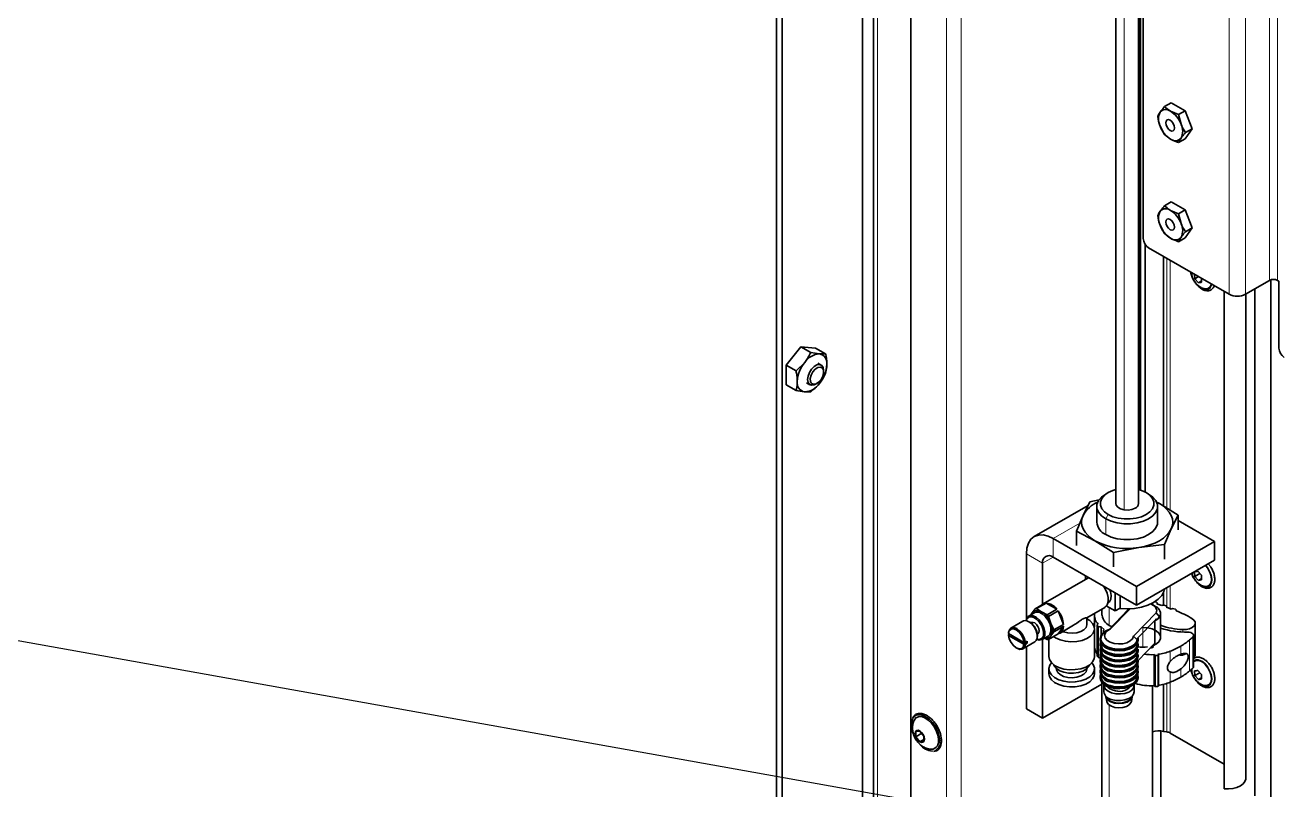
# Paper-space layout 'Blatt1' of a CAD drawing. Header units: millimetres. Extents: x 0 to 1189, y 0 to 841.
# Drawn here: x 812.4 to 878.5, y 547.3 to 587.6 of the extents above; entities that cross this region are included whole.
import ezdxf

# ---------------------------------------------------------------- set-up
doc = ezdxf.new("R2010")
doc.units = ezdxf.units.MM
doc.layers.add('BESCHRIFTUNG', color=5, linetype='Continuous')
doc.dimstyles.new('SLDDIMSTYLE0', dxfattribs={"dimtxt": 0.18, "dimasz": 0.7, "dimexe": 0, "dimexo": 0.0625, "dimgap": 0, "dimtad": 0, "dimtih": 1, "dimtoh": 1, "dimdec": 0, "dimrnd": 1e-09, "dimzin": 0, "dimdsep": 46, "dimtxsty": 'Standard', "dimblk1": 'DOT', "dimblk2": 'DOT', "dimsah": 1, "dimcen": 0.09, "dimadec": 0, "dimazin": 0, "dimtfac": 0.7, "dimtdec": 0, "dimtofl": 0, "dimtmove": 0, "dimatfit": 3, "dimldrblk": 'DOT', "dimfxl": 1, "dimfrac": 2, "dimtolj": 1, "dimtzin": 0, "dimarcsym": 0})

# ---------------------------------------------------------------- blocks, each defined once
blk = doc.blocks.new('_Dot')
at = {"color": 0, "linetype": 'ByBlock', "lineweight": -2}
blk.add_line((-0.5, 0), (-1, 0), dxfattribs=at)
at = {"color": 0, "linetype": 'ByBlock', "const_width": 0.5}
blk.add_lwpolyline([(-0.25, 0, 1), (0.25, 0, 1)], format="xyb", close=True, dxfattribs=at)

psp = doc.layouts.new('Blatt1')

# ---------------------------------------------------------------- linework, layer by layer
at = {"color": 8, "linetype": 'Continuous', "lineweight": 18}
for p, q in [((861.666, 538.707), (861.666, 642.642)), ((860.892, 538.26), (860.892, 641.276)), ((857.262, 536.165), (857.262, 638.604)), ((877.896, 598.947), (877.896, 574.124)), ((878.32, 574.124), (878.32, 598.947)), ((875.775, 573.389), (875.775, 598.212)), ((876.623, 573.389), (876.623, 598.212)), ((870.245, 562.031), (870.245, 588.882)), ((872.488, 562.119), (872.488, 575.287)), ((872.669, 575.182), (872.669, 562.004)), ((866.511, 560.529), (867.903, 561.332)), ((869.269, 561.562), (869.399, 561.788)), ((869.269, 560.733), (869.269, 561.562)), ((866.511, 559.549), (866.511, 560.529)), ((865.097, 559.712), (865.946, 559.222)), ((865.946, 559.222), (866.512, 559.549)), ((872.669, 558.042), (872.669, 556.828)), ((872.488, 556.896), (872.488, 557.937)), ((869.46, 555.944), (869.46, 556.883)), ((868.839, 554.306), (868.839, 555.939)), ((868.893, 554.257), (868.893, 555.89)), ((869.031, 555.436), (869.031, 555.873)), ((869.164, 555.582), (869.164, 555.648)), ((871.221, 555.834), (871.221, 554.798)), ((873.331, 555.596), (873.331, 555.723)), ((871.773, 554.806), (871.773, 554.842)), ((873.224, 554.857), (873.224, 554.43)), ((873.69, 553.547), (873.69, 555.18)), ((873.855, 555.33), (873.855, 553.697)), ((871.848, 552.737), (871.848, 554.37)), ((871.89, 552.723), (871.89, 554.356)), ((872.014, 554.368), (872.014, 552.735)), ((872.664, 554.587), (872.664, 554.048)), ((874.012, 554.157), (873.895, 554.106)), ((872.664, 552.954), (872.664, 553.494)), ((873.224, 553.651), (873.224, 553.224)), ((873.772, 553.619), (873.799, 553.5)), ((872.488, 550.337), (872.488, 552.893)), ((872.669, 552.957), (872.669, 550.277)), ((869.46, 543.206), (869.46, 551.747))]:
    psp.add_line(p, q, dxfattribs=at)
at = {"color": 7, "linetype": 'Continuous', "lineweight": 35}
for p, q in [((859.016, 537.177), (859.016, 639.657)), ((857.052, 638.494), (857.052, 536.043)), ((856.471, 625.42), (856.471, 535.707)), ((851.945, 623.297), (851.945, 533.095)), ((852.228, 623.134), (852.228, 533.258)), ((871.249, 576.328), (871.249, 589.13)), ((869.801, 588.903), (869.801, 562.366)), ((871.001, 562.366), (871.001, 588.903)), ((871.084, 589.024), (871.084, 563.082)), ((871.099, 563.077), (871.099, 589.03)), ((872.374, 583.281), (872.72, 583.481)), ((873.455, 583.057), (872.72, 583.481)), ((873.109, 582.857), (872.684, 583.036)), ((873.109, 582.857), (873.455, 583.057)), ((873.109, 582.857), (873.236, 582.351)), ((873.455, 583.057), (873.822, 582.11)), ((872.374, 581.811), (872.133, 582.252)), ((872.374, 581.811), (872.684, 581.566)), ((872.43, 582.448), (872.43, 582.424)), ((872.663, 582.02), (872.684, 582.007)), ((873.822, 582.11), (873.455, 581.587)), ((873.476, 581.91), (873.822, 582.11)), ((873.109, 581.387), (873.455, 581.587)), ((872.374, 578.055), (872.72, 578.255)), ((873.455, 577.831), (872.72, 578.255)), ((873.109, 577.631), (873.455, 577.831)), ((873.455, 577.831), (873.822, 576.884)), ((872.43, 577.222), (872.43, 577.198)), ((873.109, 577.631), (872.684, 577.81)), ((873.109, 577.631), (873.236, 577.125)), ((872.374, 576.586), (872.133, 577.026)), ((872.374, 576.586), (872.684, 576.341)), ((872.663, 576.794), (872.684, 576.782)), ((873.822, 576.884), (873.455, 576.361)), ((873.476, 576.684), (873.822, 576.884)), ((871.353, 562.971), (871.353, 576.015)), ((873.109, 576.161), (873.455, 576.361)), ((871.532, 575.838), (875.775, 573.389)), ((872.312, 575.388), (872.312, 562.23)), ((873.965, 574.208), (873.953, 574.45)), ((874.16, 574.321), (873.965, 574.208)), ((874.147, 573.997), (873.965, 574.208)), ((874.314, 574.094), (874.147, 573.997)), ((874.308, 574.236), (874.318, 574.027)), ((876.623, 573.389), (877.896, 574.124)), ((877.967, 574.154), (877.967, 543.626)), ((878.32, 574.124), (878.391, 574.083)), ((878.391, 574.083), (878.391, 570.556)), ((875.5, 573.547), (875.5, 547.336)), ((876.647, 547.89), (876.647, 573.403)), ((877.118, 573.675), (877.118, 546.974)), ((853.218, 570.629), (852.44, 569.662)), ((853.218, 570.629), (853.742, 570.326)), ((853.996, 570.56), (853.218, 570.629)), ((853.996, 570.56), (854.52, 570.257)), ((853.742, 570.326), (854.201, 570.252)), ((852.44, 569.662), (852.965, 569.359)), ((852.44, 569.662), (852.44, 568.625)), ((852.965, 569.359), (853.423, 569.803)), ((854.296, 569.663), (854.112, 569.769)), ((854.42, 569.306), (854.42, 569.388)), ((852.44, 568.625), (852.965, 568.322)), ((853.512, 568.73), (853.696, 568.623)), ((853.996, 568.653), (854.066, 568.694)), ((854.52, 569.22), (854.201, 568.696)), ((853.742, 568.252), (853.423, 568.247)), ((869.399, 562.944), (869.269, 562.869)), ((871.084, 563.131), (871.012, 563.103)), ((871.402, 562.944), (871.532, 562.869)), ((868.339, 562.26), (865.512, 560.628)), ((868.441, 562.464), (868.082, 561.744)), ((868.925, 562.558), (868.441, 562.464)), ((868.801, 562.215), (868.801, 561.386)), ((872.098, 562.366), (871.916, 562.46)), ((871.951, 562.443), (872.098, 562.366)), ((872.001, 561.386), (872.001, 562.215)), ((873.077, 561.746), (872.098, 562.366)), ((868.082, 561.744), (867.724, 560.918)), ((872.719, 561.027), (873.077, 561.746)), ((873.077, 561.746), (873.077, 560.983)), ((874.997, 560.365), (873.077, 561.473)), ((867.724, 560.918), (867.724, 560.155)), ((867.724, 560.918), (868.703, 560.406)), ((872.36, 560.201), (872.719, 561.027)), ((866.511, 560.529), (870.895, 557.998)), ((868.703, 560.406), (869.683, 559.787)), ((869.683, 559.787), (871.022, 560.048)), ((870.895, 557.998), (874.997, 560.365)), ((871.022, 560.048), (872.36, 560.201)), ((872.36, 560.201), (872.36, 559.438)), ((874.997, 560.365), (874.997, 559.385)), ((865.097, 556.291), (865.097, 559.712)), ((866.511, 559.549), (870.895, 557.018)), ((869.683, 559.024), (869.683, 559.787)), ((870.895, 557.018), (874.997, 559.385)), ((865.946, 557.063), (865.946, 559.222)), ((873.965, 558.531), (873.953, 558.773)), ((874.228, 558.683), (873.965, 558.531)), ((874.124, 558.803), (874.306, 558.591)), ((874.799, 559.029), (874.672, 559.198)), ((868.326, 558.44), (865.974, 557.082)), ((868.208, 558.372), (868.208, 558.569)), ((868.386, 558.466), (868.326, 558.44)), ((870.895, 557.998), (870.895, 557.018)), ((874.147, 558.319), (873.965, 558.531)), ((874.314, 558.416), (874.147, 558.319)), ((874.306, 558.591), (874.318, 558.35)), ((869.764, 557.671), (869.764, 556.707)), ((870.023, 557.522), (870.023, 556.857)), ((872.312, 557.681), (872.312, 557.022)), ((865.559, 556.823), (865.398, 556.614)), ((866.067, 557.117), (865.559, 556.823)), ((865.635, 556.83), (866.143, 557.124)), ((865.888, 556.658), (865.635, 556.83)), ((866.143, 557.124), (866.695, 556.805)), ((866.695, 556.805), (866.187, 556.512)), ((866.263, 556.417), (866.771, 556.71)), ((866.771, 556.71), (867.047, 556)), ((868.269, 556.352), (869.216, 556.898)), ((869.071, 556.814), (869.071, 556.487)), ((869.764, 556.707), (869.303, 556.974)), ((869.366, 557.087), (869.387, 557.1)), ((869.414, 555.704), (870.455, 556.78)), ((870.554, 556.823), (869.527, 555.761)), ((870.023, 556.857), (869.764, 556.707)), ((870.495, 556.82), (870.455, 556.78)), ((871.731, 557.037), (871.731, 557.117)), ((871.898, 556.941), (871.756, 557.023)), ((871.865, 557.196), (871.936, 557.169)), ((871.966, 557.09), (872.217, 556.996)), ((871.982, 557.084), (871.982, 557.121)), ((872.355, 557.013), (872.439, 556.982)), ((872.469, 556.902), (872.721, 556.809)), ((872.485, 556.896), (872.485, 556.933)), ((872.859, 556.826), (872.943, 556.794)), ((872.988, 556.709), (872.988, 556.746)), ((864.914, 556.172), (864.282, 555.807)), ((865.532, 556.621), (865.215, 556.438)), ((865.268, 556.119), (865.23, 556.141)), ((865.398, 556.614), (865.329, 556.504)), ((865.365, 556.093), (865.334, 556.075)), ((866.187, 556.512), (865.888, 556.658)), ((866.378, 556.048), (866.263, 556.417)), ((866.539, 555.706), (866.378, 556.048)), ((868.281, 555.994), (868.281, 556.366)), ((868.674, 556.487), (868.674, 555.848)), ((868.869, 556.018), (868.874, 556.02)), ((870.731, 555.373), (871.921, 556.602)), ((870.887, 555.214), (871.939, 556.301)), ((871.939, 556.301), (871.859, 556.185)), ((871.859, 556.185), (871.859, 555.009)), ((871.921, 556.602), (872.103, 556.39)), ((871.973, 556.256), (871.939, 556.301)), ((872.103, 556.39), (871.973, 556.256)), ((872.161, 555.316), (872.161, 556.574)), ((873.985, 554.434), (873.985, 556.067)), ((864.153, 555.567), (864.153, 555.524)), ((864.153, 555.524), (864.967, 555.054)), ((864.153, 555.466), (864.203, 555.495)), ((864.153, 555.422), (864.153, 555.466)), ((864.967, 554.952), (864.153, 555.422)), ((865.672, 555.489), (865.703, 555.507)), ((865.677, 555.367), (865.677, 555.411)), ((865.927, 555.205), (866.244, 555.388)), ((866.771, 555.506), (866.263, 555.212)), ((866.263, 555.212), (866.378, 555.395)), ((866.378, 555.395), (866.539, 555.605)), ((867.047, 556), (866.539, 555.706)), ((866.539, 555.605), (867.047, 555.898)), ((867.047, 555.898), (866.771, 555.506)), ((866.864, 555.54), (867.577, 555.952)), ((868.68, 554.301), (868.68, 555.776)), ((868.823, 555.97), (868.823, 554.337)), ((868.893, 555.89), (868.839, 555.939)), ((869.194, 555.728), (869.031, 555.873)), ((869.031, 555.873), (869.031, 555.873)), ((869.031, 555.436), (869.031, 555.873)), ((869.148, 555.68), (869.148, 555.569)), ((869.205, 555.612), (869.164, 555.648)), ((869.436, 555.717), (869.295, 555.635)), ((870.887, 555.214), (870.731, 555.373)), ((873.895, 553.784), (873.895, 555.417)), ((864.56, 554.766), (864.598, 554.744)), ((864.914, 554.712), (865.546, 555.078)), ((864.967, 555.054), (865.042, 555.054)), ((865.042, 554.952), (864.967, 554.952)), ((865.042, 555.054), (865.137, 555.109)), ((865.137, 555.007), (865.042, 554.952)), ((865.049, 555.058), (865.137, 555.007)), ((865.097, 551.546), (865.097, 554.818)), ((865.946, 551.057), (865.946, 555.216)), ((866.046, 555.274), (866.187, 555.205)), ((866.28, 555.222), (866.28, 554.301)), ((868.974, 555.243), (868.974, 555.178)), ((868.974, 554.959), (868.974, 554.894)), ((869.014, 555.016), (869.014, 554.959)), ((869.014, 554.732), (869.014, 554.676)), ((870.933, 555.229), (870.887, 555.214)), ((870.972, 555.269), (870.933, 555.229)), ((870.933, 554.945), (870.933, 555.015)), ((870.972, 554.985), (870.933, 554.945)), ((870.933, 554.661), (870.933, 554.732)), ((870.972, 554.702), (870.933, 554.661)), ((870.974, 555.178), (870.974, 555.243)), ((871.859, 555.009), (870.974, 554.094)), ((870.974, 554.894), (870.974, 554.959)), ((871.47, 554.812), (871.47, 554.811)), ((871.773, 554.842), (871.745, 554.879)), ((871.745, 554.786), (871.745, 554.879)), ((868.839, 554.306), (868.893, 554.257)), ((868.974, 554.676), (868.974, 554.61)), ((868.974, 554.392), (868.974, 554.327)), ((868.974, 554.108), (868.974, 554.043)), ((869.014, 554.449), (869.014, 554.392)), ((869.014, 554.165), (869.014, 554.108)), ((870.933, 554.377), (870.933, 554.448)), ((870.972, 554.418), (870.933, 554.377)), ((870.933, 554.094), (870.933, 554.164)), ((870.972, 554.134), (870.933, 554.094)), ((870.974, 554.61), (870.974, 554.676)), ((870.974, 554.327), (870.974, 554.392)), ((870.974, 554.043), (870.974, 554.108)), ((871.848, 554.37), (871.819, 554.41)), ((871.819, 552.777), (871.819, 554.41)), ((872.023, 554.428), (872.043, 554.4)), ((872.047, 552.758), (872.047, 554.391)), ((866.28, 553.654), (866.28, 553.403)), ((866.68, 553.671), (866.68, 553.654)), ((868.28, 553.654), (868.28, 553.671)), ((868.68, 553.403), (868.68, 553.654)), ((868.974, 553.824), (868.974, 553.759)), ((868.974, 553.541), (868.974, 553.475)), ((869.014, 553.881), (869.014, 553.824)), ((869.014, 553.597), (869.014, 553.541)), ((870.934, 553.824), (870.934, 553.881)), ((870.934, 553.541), (870.934, 553.597)), ((870.974, 553.759), (870.974, 553.824)), ((870.974, 553.475), (870.974, 553.541)), ((873.965, 553.305), (873.953, 553.547)), ((874.228, 553.457), (873.965, 553.305)), ((874.124, 553.577), (874.306, 553.366)), ((869.071, 552.86), (865.946, 551.057)), ((868.974, 553.257), (868.974, 553.192)), ((869.014, 553.314), (869.014, 553.257)), ((869.071, 552.944), (869.071, 542.981)), ((869.174, 552.794), (869.174, 552.446)), ((870.774, 552.446), (870.774, 552.794)), ((870.934, 553.257), (870.934, 553.314)), ((870.974, 553.192), (870.974, 553.257)), ((871.731, 544.517), (871.731, 552.773)), ((871.819, 552.777), (871.848, 552.737)), ((872.312, 552.846), (872.312, 550.364)), ((874.147, 553.093), (873.965, 553.305)), ((874.314, 553.19), (874.147, 553.093)), ((874.306, 553.366), (874.318, 553.124)), ((869.284, 552.188), (869.327, 551.94)), ((870.62, 551.94), (870.663, 552.188)), ((865.097, 551.546), (865.946, 551.057)), ((859.483, 550.384), (859.271, 550.365)), ((859.271, 550.365), (859.271, 550.082)), ((859.581, 550.262), (859.271, 550.082)), ((859.271, 550.082), (859.483, 549.818)), ((859.695, 550.12), (859.483, 550.384)), ((859.695, 549.837), (859.695, 550.12)), ((872.168, 544.77), (872.168, 550.385)), ((872.312, 550.364), (872.488, 550.337)), ((872.669, 550.277), (875.5, 548.643)), ((859.695, 549.941), (859.483, 549.818)), ((859.483, 549.818), (859.695, 549.837))]:
    psp.add_line(p, q, dxfattribs=at)
at = {"color": 7, "linetype": 'Continuous', "lineweight": 35, "flags": 128}
for points in [[(872.663, 582.559), (872.574, 582.59), (872.498, 582.575), (872.448, 582.517), (872.43, 582.424), (872.448, 582.31), (872.498, 582.194), (872.574, 582.092), (872.663, 582.02), (872.753, 581.989), (872.828, 582.003), (872.879, 582.062), (872.897, 582.154), (872.879, 582.268), (872.828, 582.384), (872.753, 582.487), (872.663, 582.559)], [(872.663, 577.333), (872.574, 577.364), (872.498, 577.349), (872.448, 577.291), (872.43, 577.198), (872.448, 577.085), (872.498, 576.968), (872.574, 576.866), (872.663, 576.794), (872.753, 576.763), (872.828, 576.777), (872.879, 576.836), (872.897, 576.929), (872.879, 577.042), (872.828, 577.159), (872.753, 577.261), (872.663, 577.333)], [(853.784, 568.596), (853.671, 568.641), (853.597, 568.745), (853.571, 568.898), (853.597, 569.081), (853.671, 569.27), (853.784, 569.445), (853.922, 569.583), (854.069, 569.668), (854.208, 569.69), (854.321, 569.646), (854.394, 569.541), (854.42, 569.388), (854.42, 569.388)], [(853.89, 568.647), (854.02, 568.671), (854.158, 568.761), (854.282, 568.903), (854.373, 569.075), (854.417, 569.251), (854.408, 569.405), (854.347, 569.513), (854.243, 569.558), (854.113, 569.534), (853.975, 569.444), (853.851, 569.302), (853.76, 569.13), (853.716, 568.953), (853.725, 568.799), (853.786, 568.692), (853.89, 568.647)], [(853.996, 568.653), (853.922, 568.618), (853.784, 568.596)], [(869.269, 561.562), (869.046, 561.724), (868.89, 561.91), (868.811, 562.112), (868.811, 562.319), (868.89, 562.521), (869.046, 562.707), (869.269, 562.869)], [(869.399, 561.788), (869.202, 561.931), (869.064, 562.096), (868.993, 562.274), (868.993, 562.457), (869.064, 562.636), (869.202, 562.801), (869.399, 562.944), (869.647, 563.058), (869.801, 563.106)], [(871.532, 562.869), (871.755, 562.707), (871.911, 562.521), (871.99, 562.319), (871.99, 562.112), (871.911, 561.91), (871.755, 561.724), (871.532, 561.562), (871.252, 561.433), (870.929, 561.344), (870.58, 561.298), (870.221, 561.298), (869.872, 561.344), (869.549, 561.433), (869.269, 561.562)], [(871.402, 562.944), (871.599, 562.801), (871.737, 562.636), (871.808, 562.457), (871.808, 562.274), (871.737, 562.096), (871.599, 561.931), (871.402, 561.788), (871.154, 561.674), (870.868, 561.594), (870.559, 561.553), (870.242, 561.553), (869.933, 561.594), (869.647, 561.674), (869.399, 561.788)], [(871.001, 563.106), (871.154, 563.058), (871.402, 562.944)], [(870.825, 562.121), (870.654, 562.052), (870.453, 562.021), (870.245, 562.031), (870.056, 562.082), (869.909, 562.167), (869.821, 562.276), (869.801, 562.366)], [(872.098, 562.366), (872.305, 562.229), (872.479, 562.079), (872.618, 561.916), (872.719, 561.744), (872.78, 561.567), (872.801, 561.386), (872.78, 561.205), (872.719, 561.027)], [(868.703, 560.406), (868.496, 560.542), (868.322, 560.693), (868.183, 560.856), (868.082, 561.027), (868.021, 561.205), (868.001, 561.386), (868.021, 561.567), (868.082, 561.744)], [(872.001, 561.386), (871.99, 561.282), (871.911, 561.081), (871.755, 560.894), (871.532, 560.733), (871.252, 560.604), (870.929, 560.514), (870.58, 560.468), (870.221, 560.468), (869.872, 560.514), (869.549, 560.604), (869.269, 560.733)], [(866.511, 560.529), (866.236, 560.656), (865.97, 560.717), (865.726, 560.707), (865.511, 560.627), (865.336, 560.482), (865.205, 560.275), (865.124, 560.015), (865.097, 559.712)], [(872.719, 561.027), (872.618, 560.856), (872.479, 560.693), (872.305, 560.542), (872.098, 560.406), (871.862, 560.287), (871.601, 560.186), (871.319, 560.106), (871.022, 560.048)], [(874.458, 558.008), (874.602, 558), (874.722, 558.057), (874.803, 558.173), (874.837, 558.337), (874.819, 558.534), (874.753, 558.743), (874.644, 558.945), (874.515, 559.107)], [(869.216, 556.898), (869.247, 556.919), (869.344, 557.037), (869.394, 557.206), (869.394, 557.413), (869.344, 557.64), (869.247, 557.87), (869.156, 558.022)], [(869.387, 557.1), (869.477, 557.183), (869.539, 557.329), (869.551, 557.516), (869.514, 557.728), (869.477, 557.837)], [(872.364, 557.866), (872.333, 557.735), (872.221, 557.521), (872.039, 557.325), (871.794, 557.152), (871.495, 557.011), (871.154, 556.906), (870.785, 556.841), (870.401, 556.819), (870.016, 556.841), (869.999, 556.843)], [(870.398, 556.72), (870.462, 556.812), (870.469, 556.82)], [(871.645, 557.075), (871.792, 557.001), (871.916, 556.879), (871.961, 556.741), (871.921, 556.602)], [(871.936, 557.169), (871.951, 557.162), (871.964, 557.154), (871.974, 557.144), (871.98, 557.133), (871.982, 557.122), (871.98, 557.111), (871.975, 557.1), (871.966, 557.09)], [(872.439, 556.982), (872.455, 556.975), (872.467, 556.966), (872.477, 556.956), (872.483, 556.946), (872.485, 556.934), (872.484, 556.923), (872.478, 556.912), (872.469, 556.902)], [(872.943, 556.794), (872.958, 556.787), (872.971, 556.779), (872.98, 556.769), (872.986, 556.758), (872.988, 556.747), (872.987, 556.736), (872.982, 556.725), (872.973, 556.715)], [(864.914, 556.172), (864.943, 556.186), (865.077, 556.198), (865.23, 556.141), (865.383, 556.022), (865.518, 555.854), (865.617, 555.66), (865.67, 555.461), (865.67, 555.281), (865.617, 555.144), (865.546, 555.078)], [(865.074, 556.199), (865.095, 556.286), (865.174, 556.408), (865.296, 556.468), (865.448, 556.457), (865.613, 556.377), (865.774, 556.238), (865.912, 556.053), (866.014, 555.843), (866.068, 555.631), (866.068, 555.439), (866.014, 555.29), (865.912, 555.197), (865.774, 555.173), (865.649, 555.203)], [(865.083, 556.197), (865.124, 556.292), (865.218, 556.378), (865.347, 556.401), (865.495, 556.358), (865.648, 556.255), (865.788, 556.103), (865.901, 555.918), (865.974, 555.72), (865.999, 555.531)], [(865.349, 556.516), (865.365, 556.556), (865.398, 556.614)], [(865.365, 556.093), (865.442, 556.108), (865.534, 556.076), (865.625, 556.002), (865.703, 555.898), (865.755, 555.778), (865.773, 555.662), (865.755, 555.567), (865.703, 555.507), (865.703, 555.507)], [(865.532, 556.621), (865.612, 556.65), (865.764, 556.639), (865.929, 556.56), (866.09, 556.42), (866.229, 556.235), (866.331, 556.026), (866.384, 555.814), (866.384, 555.622), (866.331, 555.472), (866.244, 555.388)], [(866.52, 555.36), (866.632, 555.286), (866.869, 555.179), (867.145, 555.11), (867.442, 555.083), (867.742, 555.099), (868.025, 555.158), (868.274, 555.256), (868.473, 555.386), (868.609, 555.541), (868.675, 555.71), (868.665, 555.884), (868.581, 556.051), (868.428, 556.2), (868.281, 556.291)], [(868.839, 555.939), (868.83, 555.949), (868.825, 555.96), (868.823, 555.971), (868.825, 555.982), (868.831, 555.993), (868.841, 556.003), (868.854, 556.011), (868.869, 556.018)], [(873.331, 555.723), (873.513, 555.729), (873.683, 555.767), (873.826, 555.833), (873.928, 555.92), (873.979, 556.022), (873.976, 556.127), (873.917, 556.227), (873.809, 556.312)], [(864.153, 555.567), (864.199, 555.722), (864.298, 555.815), (864.437, 555.834), (864.598, 555.776), (864.758, 555.648), (864.898, 555.469), (864.997, 555.262), (865.042, 555.054)], [(864.153, 555.524), (864.196, 555.663), (864.287, 555.747), (864.414, 555.763), (864.56, 555.71), (864.706, 555.595), (864.833, 555.432), (864.924, 555.243), (864.967, 555.054)], [(864.967, 554.952), (864.924, 554.812), (864.833, 554.729), (864.706, 554.712), (864.56, 554.766), (864.414, 554.881), (864.287, 555.044), (864.196, 555.233), (864.153, 555.422)], [(867.005, 555.622), (867.054, 555.602), (867.273, 555.547), (867.51, 555.531), (867.745, 555.557), (867.956, 555.622), (868.125, 555.719), (868.236, 555.841), (868.281, 555.976), (868.281, 555.994)], [(869.441, 555.732), (869.276, 555.657), (869.112, 555.536), (869.009, 555.396), (868.974, 555.244), (869.008, 555.092), (869.111, 554.951), (869.274, 554.831), (869.486, 554.739), (869.732, 554.683), (869.995, 554.666), (870.257, 554.69), (870.499, 554.752), (870.704, 554.849), (870.858, 554.973), (870.949, 555.117), (870.972, 555.269), (870.972, 555.269)], [(869.295, 555.635), (869.251, 555.608), (869.107, 555.482), (869.028, 555.338), (869.019, 555.186), (869.081, 555.039), (869.21, 554.908), (869.395, 554.801), (869.624, 554.727), (869.879, 554.692), (870.141, 554.697), (870.39, 554.744), (870.609, 554.828), (870.78, 554.942), (870.891, 555.079), (870.933, 555.229), (870.933, 555.229)], [(869.164, 555.648), (869.155, 555.658), (869.15, 555.669), (869.148, 555.68), (869.151, 555.692), (869.157, 555.702), (869.166, 555.712), (869.178, 555.721), (869.194, 555.728)], [(869.527, 555.761), (869.361, 555.666), (869.253, 555.547), (869.214, 555.414), (869.245, 555.281), (869.346, 555.159), (869.505, 555.061), (869.709, 554.995), (869.938, 554.968), (870.17, 554.983), (870.383, 555.037), (870.558, 555.126), (870.678, 555.242), (870.731, 555.373)], [(871.221, 555.834), (871.48, 555.819), (871.721, 555.762), (871.923, 555.667), (872.069, 555.543), (872.148, 555.399), (872.152, 555.249), (872.081, 555.104), (871.942, 554.978), (871.745, 554.879)], [(873.855, 555.33), (873.885, 555.372), (873.895, 555.417), (873.885, 555.462), (873.855, 555.504), (873.807, 555.539), (873.744, 555.567), (873.672, 555.584), (873.594, 555.59)], [(865.042, 554.952), (864.997, 554.797), (864.898, 554.704), (864.758, 554.685), (864.598, 554.744), (864.598, 554.744)], [(868.823, 554.448), (868.738, 554.583), (868.68, 554.766)], [(868.974, 555.178), (869.008, 555.027), (869.111, 554.886), (869.274, 554.765), (869.486, 554.674), (869.732, 554.618), (869.995, 554.601), (870.257, 554.624), (870.499, 554.687), (870.704, 554.784), (870.858, 554.908), (870.949, 555.052), (870.974, 555.178)], [(868.992, 555.069), (868.974, 554.96), (869.008, 554.809), (869.111, 554.668), (869.274, 554.547), (869.486, 554.455), (869.732, 554.399), (869.995, 554.382), (870.257, 554.406), (870.499, 554.468), (870.704, 554.565), (870.858, 554.69), (870.949, 554.833), (870.972, 554.985), (870.972, 554.985)], [(868.974, 554.894), (869.008, 554.743), (869.111, 554.602), (869.274, 554.482), (869.486, 554.39), (869.732, 554.334), (869.995, 554.317), (870.257, 554.34), (870.499, 554.403), (870.704, 554.5), (870.858, 554.624), (870.949, 554.768), (870.974, 554.894)], [(870.972, 554.702), (870.949, 554.549), (870.858, 554.406), (870.704, 554.281), (870.499, 554.184), (870.257, 554.122), (869.995, 554.098), (869.732, 554.115), (869.486, 554.172), (869.274, 554.263), (869.111, 554.384), (869.008, 554.525), (868.974, 554.676), (868.992, 554.785)], [(869.014, 554.959), (869.019, 554.903), (869.081, 554.756), (869.21, 554.624), (869.395, 554.517), (869.624, 554.443), (869.879, 554.408), (870.141, 554.414), (870.39, 554.46), (870.609, 554.544), (870.78, 554.658), (870.891, 554.796), (870.933, 554.945)], [(871.735, 554.783), (871.748, 554.788), (871.759, 554.793), (871.768, 554.8), (871.774, 554.808), (871.778, 554.817), (871.779, 554.825), (871.777, 554.834), (871.773, 554.842)], [(866.28, 554.301), (866.309, 554.15), (866.411, 553.987), (866.58, 553.843), (866.806, 553.728), (867.074, 553.649), (867.367, 553.611), (867.668, 553.617), (867.957, 553.665), (868.216, 553.754), (868.428, 553.876), (868.581, 554.026), (868.665, 554.193), (868.68, 554.301)], [(870.974, 554.61), (870.949, 554.484), (870.858, 554.341), (870.704, 554.216), (870.499, 554.119), (870.257, 554.057), (869.995, 554.033), (869.732, 554.05), (869.486, 554.106), (869.274, 554.198), (869.111, 554.319), (869.008, 554.46), (868.974, 554.61)], [(870.972, 554.418), (870.949, 554.266), (870.858, 554.122), (870.704, 553.998), (870.499, 553.901), (870.257, 553.838), (869.995, 553.815), (869.732, 553.832), (869.486, 553.888), (869.274, 553.98), (869.111, 554.1), (869.008, 554.241), (868.974, 554.393), (868.992, 554.501)], [(870.974, 554.327), (870.949, 554.2), (870.858, 554.057), (870.704, 553.932), (870.499, 553.835), (870.257, 553.773), (869.995, 553.749), (869.732, 553.766), (869.486, 553.823), (869.274, 553.914), (869.111, 554.035), (869.008, 554.176), (868.974, 554.327)], [(870.972, 554.134), (870.949, 553.982), (870.858, 553.838), (870.704, 553.714), (870.499, 553.617), (870.257, 553.555), (869.995, 553.531), (869.732, 553.548), (869.486, 553.604), (869.274, 553.696), (869.111, 553.816), (869.008, 553.957), (868.974, 554.109), (868.992, 554.217)], [(870.933, 554.661), (870.891, 554.512), (870.78, 554.375), (870.609, 554.26), (870.39, 554.176), (870.141, 554.13), (869.879, 554.124), (869.624, 554.159), (869.395, 554.233), (869.21, 554.34), (869.081, 554.472), (869.019, 554.619), (869.014, 554.676)], [(870.933, 554.377), (870.891, 554.228), (870.78, 554.091), (870.609, 553.976), (870.39, 553.893), (870.141, 553.846), (869.879, 553.84), (869.624, 553.876), (869.395, 553.949), (869.21, 554.056), (869.081, 554.188), (869.019, 554.335), (869.014, 554.392)], [(870.933, 554.094), (870.891, 553.944), (870.78, 553.807), (870.609, 553.693), (870.39, 553.609), (870.141, 553.562), (869.879, 553.557), (869.624, 553.592), (869.395, 553.666), (869.21, 553.773), (869.081, 553.904), (869.019, 554.051), (869.014, 554.108)], [(869.486, 553.539), (869.739, 553.482), (870.01, 553.466), (870.279, 553.493), (870.524, 553.561), (870.729, 553.665), (870.878, 553.796), (870.959, 553.946), (870.974, 554.043)], [(872.043, 554.4), (872.046, 554.395), (872.047, 554.39), (872.045, 554.385), (872.042, 554.38), (872.037, 554.376), (872.031, 554.372), (872.023, 554.37), (872.014, 554.368)], [(874.034, 554.107), (873.913, 554.05), (873.895, 554.033)], [(874.458, 552.782), (874.602, 552.775), (874.722, 552.831), (874.803, 552.947), (874.837, 553.111), (874.819, 553.308), (874.753, 553.518), (874.644, 553.72), (874.503, 553.894), (874.344, 554.025), (874.182, 554.098), (874.034, 554.107)], [(866.28, 553.403), (866.309, 553.252), (866.411, 553.088), (866.58, 552.945), (866.806, 552.83), (867.074, 552.751), (867.367, 552.713), (867.668, 552.719), (867.957, 552.767), (868.216, 552.855), (868.428, 552.978), (868.581, 553.128), (868.665, 553.294), (868.68, 553.403)], [(866.419, 553.978), (866.328, 553.848), (866.281, 553.676), (866.309, 553.503), (866.411, 553.34), (866.58, 553.196), (866.806, 553.081), (867.074, 553.003), (867.367, 552.965), (867.668, 552.97), (867.957, 553.019), (868.216, 553.107), (868.428, 553.23), (868.581, 553.379), (868.665, 553.546), (868.675, 553.72), (868.609, 553.889), (868.541, 553.978)], [(866.538, 553.872), (866.565, 553.81), (866.677, 553.674), (866.849, 553.56), (867.068, 553.477), (867.317, 553.432), (867.578, 553.426), (867.832, 553.462), (868.06, 553.536), (868.245, 553.643), (868.373, 553.774), (868.423, 553.872)], [(866.68, 553.654), (866.685, 553.603), (866.747, 553.47), (866.874, 553.353), (867.055, 553.263), (867.273, 553.208), (867.51, 553.193), (867.744, 553.218), (867.955, 553.283), (868.124, 553.38), (868.235, 553.502), (868.28, 553.637), (868.28, 553.654)], [(868.992, 553.934), (868.974, 553.843), (869.003, 553.686), (869.103, 553.54), (869.268, 553.415), (869.486, 553.32)], [(868.992, 553.65), (868.974, 553.559), (869.003, 553.402), (869.103, 553.256), (869.268, 553.131), (869.486, 553.037)], [(869.486, 553.32), (869.739, 553.263), (870.01, 553.247), (870.279, 553.275), (870.524, 553.342), (870.729, 553.446), (870.878, 553.578), (870.959, 553.728), (870.968, 553.885), (870.955, 553.934)], [(869.486, 553.255), (869.739, 553.198), (870.01, 553.182), (870.279, 553.209), (870.524, 553.277), (870.729, 553.381), (870.878, 553.513), (870.959, 553.662), (870.974, 553.759)], [(869.486, 553.037), (869.739, 552.979), (870.01, 552.964), (870.279, 552.991), (870.524, 553.059), (870.729, 553.162), (870.878, 553.294), (870.959, 553.444), (870.968, 553.601), (870.955, 553.65)], [(869.486, 552.971), (869.739, 552.914), (870.01, 552.898), (870.279, 552.926), (870.524, 552.993), (870.729, 553.097), (870.878, 553.229), (870.959, 553.379), (870.974, 553.475)], [(869.505, 553.341), (869.749, 553.286), (870.009, 553.271), (870.266, 553.297), (870.502, 553.362), (870.699, 553.461), (870.842, 553.588), (870.92, 553.732), (870.934, 553.824)], [(869.505, 553.057), (869.749, 553.002), (870.009, 552.987), (870.266, 553.013), (870.502, 553.078), (870.699, 553.178), (870.842, 553.304), (870.92, 553.448), (870.934, 553.541)], [(868.992, 553.366), (868.974, 553.275), (869.003, 553.119), (869.103, 552.973), (869.268, 552.848), (869.486, 552.753)], [(869.178, 552.842), (869.184, 552.719), (869.258, 552.588), (869.395, 552.475), (869.583, 552.391)], [(869.486, 552.753), (869.739, 552.696), (870.01, 552.68), (870.279, 552.707), (870.524, 552.775), (870.729, 552.879), (870.878, 553.01), (870.959, 553.16), (870.968, 553.317), (870.955, 553.366)], [(869.486, 552.688), (869.739, 552.63), (870.01, 552.615), (870.279, 552.642), (870.524, 552.71), (870.729, 552.813), (870.878, 552.945), (870.959, 553.095), (870.974, 553.192)], [(869.505, 552.773), (869.749, 552.718), (870.009, 552.703), (870.266, 552.729), (870.502, 552.794), (870.699, 552.894), (870.842, 553.02), (870.92, 553.164), (870.934, 553.257)], [(869.583, 552.391), (869.806, 552.343), (870.045, 552.334), (870.276, 552.367), (870.481, 552.437), (870.641, 552.539), (870.741, 552.664), (870.773, 552.801), (870.769, 552.842)], [(872.014, 552.735), (872.023, 552.737), (872.031, 552.739), (872.037, 552.743), (872.042, 552.747), (872.045, 552.752), (872.047, 552.757), (872.047, 552.758)], [(869.281, 552.215), (869.299, 552.135), (869.388, 552.014), (869.54, 551.916), (869.74, 551.851), (869.964, 551.828), (870.19, 551.848), (870.392, 551.909), (870.549, 552.005), (870.643, 552.125), (870.666, 552.215)], [(869.583, 552.043), (869.806, 551.994), (870.045, 551.986), (870.276, 552.018), (870.481, 552.089), (870.641, 552.191), (870.741, 552.316), (870.774, 552.446)], [(869.656, 551.9), (869.858, 551.859), (870.072, 551.857), (870.275, 551.896), (870.446, 551.97), (870.565, 552.073), (870.616, 552.17)], [(869.327, 551.94), (869.341, 551.89), (869.425, 551.776), (869.567, 551.684), (869.754, 551.624), (869.965, 551.602), (870.176, 551.62), (870.366, 551.678), (870.513, 551.767), (870.601, 551.88), (870.62, 551.94)], [(860.466, 549.893), (860.441, 550.117), (860.368, 550.353), (860.252, 550.583), (860.103, 550.791), (859.931, 550.961), (859.748, 551.081), (859.569, 551.142), (859.407, 551.138), (859.273, 551.071), (859.178, 550.946), (859.154, 550.886)], [(860.536, 549.852), (860.511, 550.089), (860.437, 550.338), (860.319, 550.584), (860.165, 550.809), (859.986, 550.998), (859.794, 551.138), (859.602, 551.22), (859.423, 551.238), (859.331, 551.218)], [(859.73, 549.958), (859.711, 550.079), (859.658, 550.202), (859.578, 550.311), (859.483, 550.387), (859.388, 550.42), (859.308, 550.404), (859.254, 550.343), (859.235, 550.244), (859.254, 550.124), (859.308, 550), (859.388, 549.892), (859.483, 549.816), (859.578, 549.783), (859.658, 549.798), (859.711, 549.86), (859.73, 549.958)], [(876.647, 547.89), (876.645, 547.855), (876.602, 547.722), (876.506, 547.599), (876.361, 547.492), (876.177, 547.409), (875.964, 547.353), (875.734, 547.329), (875.5, 547.336)]]:
    psp.add_lwpolyline(points, dxfattribs=at)
at = {"color": 8, "linetype": 'Continuous', "lineweight": 18, "flags": 128}
for points in [[(873.768, 574.547), (873.771, 574.529), (873.799, 574.404)], [(874.005, 573.99), (874.066, 573.914), (874.224, 573.763), (874.39, 573.663), (874.55, 573.623), (874.69, 573.648), (874.796, 573.735), (874.86, 573.875), (874.868, 573.913)], [(874.005, 558.313), (874.066, 558.236), (874.224, 558.085), (874.39, 557.985), (874.55, 557.946), (874.69, 557.97), (874.796, 558.057), (874.86, 558.198), (874.876, 558.38), (874.842, 558.588), (874.761, 558.803), (874.642, 559.005), (874.545, 559.125)], [(874.005, 553.087), (874.066, 553.011), (874.224, 552.859), (874.39, 552.759), (874.55, 552.72), (874.69, 552.745), (874.796, 552.831), (874.86, 552.972), (874.876, 553.154), (874.842, 553.362), (874.761, 553.577), (874.642, 553.779), (874.493, 553.952), (874.329, 554.079), (874.164, 554.15), (874.012, 554.157), (874.012, 554.157)]]:
    psp.add_lwpolyline(points, dxfattribs=at)
at = {"color": 7, "linetype": 'Continuous', "lineweight": 35}
for centre, radius, start, end in [((872.434, 582.73), 0.396, 50.75183, 139.4672), ((872.868, 582.62), 0.822, 153.43643, 206.56357), ((871.94, 581.873), 1.381, 20.22711, 57.36203), ((873.429, 582.73), 1.381, 200.22711, 237.36203), ((872.501, 581.983), 0.822, 333.43643, 26.56357), ((872.935, 581.873), 0.396, 230.75183, 319.4672), ((872.434, 577.504), 0.396, 50.75183, 139.4672), ((872.868, 577.394), 0.822, 153.43643, 206.56357), ((871.94, 576.647), 1.381, 20.22711, 57.36203), ((873.429, 577.504), 1.381, 200.22711, 237.36203), ((872.501, 576.757), 0.822, 333.43643, 26.56357), ((871.863, 576.356), 0.615, 182.60548, 237.39452), ((872.935, 576.647), 0.396, 230.75183, 319.4672), ((874.541, 573.962), 0.288, 253.42649, 354.74467), ((878.108, 573.714), 0.461, 62.60967, 117.39033), ((876.199, 574.208), 0.922, 242.60967, 297.39033), ((854.261, 569.249), 1.004, 93.42954, 146.56509), ((854.112, 569.776), 0.484, 350.74812, 79.45322), ((879.005, 570.583), 0.615, 182.60548, 237.39452), ((854.721, 568.722), 1.688, 140.22793, 177.36071), ((852.903, 569.776), 1.688, 320.22793, 357.36071), ((853.511, 568.722), 0.484, 170.74812, 259.45322), ((853.363, 569.249), 1.004, 273.42954, 326.56509), ((869.499, 560.959), 1.62, 113.62869, 151.00337), ((870.716, 562.385), 0.286, 292.47641, 356.20345), ((869.584, 561.453), 0.786, 184.91931, 246.40083), ((870.396, 563.678), 3.684, 242.64283, 279.7711), ((866.291, 559.278), 0.349, 50.79671, 189.21404), ((865.665, 556.385), 0.352, 50.75183, 139.4672), ((865.629, 556.472), 0.359, 88.98697, 101.23207), ((866.126, 556.819), 0.304, 101.17638, 138.81825), ((866.042, 556.311), 0.819, 37.11145, 82.89393), ((865.669, 555.874), 1.384, 5.21728, 37.19408), ((870.817, 556.545), 0.431, 140.33322, 147.0358), ((871.763, 556.577), 0.388, 331.29694, 69.68066), ((872.303, 556.876), 0.147, 68.90889, 125.43961), ((872.806, 556.688), 0.147, 68.9611, 125.12685), ((871.279, 552.128), 4.89, 58.83683, 69.73212), ((864.806, 555.38), 0.872, 2.01447, 57.98015), ((865.226, 555.624), 1.228, 20.22711, 57.36203), ((865.105, 555.564), 1.438, 36.3695, 41.21965), ((865.724, 555.722), 0.73, 333.43643, 26.56357), ((869.334, 556.492), 0.658, 171.36466, 225.73814), ((869.825, 556.602), 0.757, 188.78004, 251.77087), ((871.494, 556.903), 0.805, 296.93289, 306.47487), ((871.657, 556.692), 0.538, 305.89682, 325.97306), ((865.727, 555.478), 0.277, 254.25687, 11.02605), ((866.137, 555.572), 0.299, 255.38439, 323.76948), ((865.702, 555.655), 0.839, 356.52534, 3.47466), ((866.664, 555.874), 0.383, 286.17758, 3.62107), ((868.978, 556.01), 0.147, 234.55799, 291.09516), ((873.526, 559.85), 4.131, 250.706, 267.28346), ((873.544, 560.169), 4.58, 252.42789, 270.62311), ((864.544, 555.058), 0.595, 355.09625, 4.90375), ((866.193, 555.564), 0.359, 268.98697, 281.23207), ((871.261, 556.319), 1.522, 258.82524, 277.85926), ((871.303, 556.248), 1.528, 281.07448, 286.45856), ((871.094, 558.574), 4.285, 291.49587, 299.81729), ((871.605, 557.687), 3.261, 299.76089, 309.74597), ((872.006, 557.191), 2.622, 309.95027, 314.80938), ((868.865, 554.339), 0.0423, 182.57582, 231.30354), ((868.974, 554.365), 0.134, 233.13962, 275.87244), ((869.585, 554.152), 0.621, 190.12092, 260.81197), ((871.645, 557.491), 3.086, 263.45413, 273.23352), ((871.883, 554.405), 0.0491, 225.00574, 278.41967), ((871.651, 557.546), 3.199, 274.29642, 276.53233), ((871.716, 557.029), 2.619, 276.73456, 291.22251), ((873.731, 554.446), 0.254, 310.22364, 357.31007), ((869.585, 553.868), 0.621, 190.12092, 260.81197), ((869.585, 553.584), 0.621, 190.12092, 260.81197), ((869.6, 553.929), 0.596, 190.12092, 260.81197), ((869.6, 553.645), 0.596, 190.12092, 260.81197), ((871.605, 556.054), 3.261, 299.76089, 309.74597), ((872.006, 555.558), 2.622, 309.95027, 314.80938), ((873.777, 553.786), 0.118, 311.12467, 358.9033), ((869.585, 553.301), 0.621, 190.12092, 260.81197), ((869.6, 553.362), 0.596, 190.12092, 260.81197), ((869.772, 553.024), 0.5, 215.50882, 256.66227), ((869.979, 553.298), 0.826, 247.01503, 316.91211), ((871.638, 555.702), 2.931, 253.84411, 273.54004), ((871.883, 552.772), 0.0491, 225.00574, 278.41967), ((871.651, 555.913), 3.199, 274.29642, 276.53233), ((871.716, 555.396), 2.619, 276.73456, 291.22251), ((871.094, 556.941), 4.285, 291.49587, 299.81729), ((869.653, 552.524), 0.486, 189.21388, 261.71901), ((869.746, 552.339), 0.447, 202.10342, 258.50343), ((860.066, 550.67), 1.016, 161.09027, 203.82991), ((872.059, 549.205), 1.186, 77.68336, 106.07881), ((872.417, 549.819), 0.522, 61.13199, 82.25516), ((860.22, 550.25), 0.93, 218.41295, 265.50537), ((860.068, 549.822), 0.404, 259.28533, 10.06988)]:
    psp.add_arc(centre, radius, start, end, dxfattribs=at)
at = {"color": 8, "linetype": 'Continuous', "lineweight": 18}
for centre, radius, start, end in [((859.462, 550.858), 0.384, 109.98075, 158.34517), ((860.087, 549.775), 0.456, 277.6734, 9.72371)]:
    psp.add_arc(centre, radius, start, end, dxfattribs=at)
at = {"color": 7, "linetype": 'Continuous', "lineweight": 35}
for points, knots in [([(872.374, 583.281), (872.304, 583.202), (872.213, 583.098), (872.149, 583.008), (872.133, 582.987)], [0, 0, 0, 0, 0.765651, 1, 1, 1, 1]), ([(872.684, 583.036), (872.676, 583.041), (872.553, 583.113), (872.46, 583.2), (872.374, 583.281)], [0, 0, 0, 0, 0.070194, 1, 1, 1, 1]), ([(872.133, 582.987), (872.092, 582.922), (872.038, 582.838), (872.012, 582.772), (872.006, 582.758)], [0, 0, 0, 0, 0.785818, 1, 1, 1, 1]), ([(872.133, 582.252), (872.129, 582.263), (872.068, 582.424), (872.036, 582.597), (872.006, 582.758)], [0, 0, 0, 0, 0.070194, 1, 1, 1, 1]), ([(873.236, 582.351), (873.24, 582.339), (873.303, 582.18), (873.393, 582.04), (873.476, 581.91)], [0, 0, 0, 0, 0.070194, 1, 1, 1, 1]), ([(873.476, 581.91), (873.407, 581.831), (873.316, 581.727), (873.251, 581.637), (873.236, 581.616)], [0, 0, 0, 0, 0.765651, 1, 1, 1, 1]), ([(872.684, 581.566), (872.693, 581.561), (872.818, 581.49), (872.969, 581.437), (873.109, 581.387)], [0, 0, 0, 0, 0.070194, 1, 1, 1, 1]), ([(873.236, 581.616), (873.194, 581.55), (873.141, 581.467), (873.114, 581.401), (873.109, 581.387)], [0, 0, 0, 0, 0.785818, 1, 1, 1, 1]), ([(872.374, 578.055), (872.304, 577.976), (872.213, 577.872), (872.149, 577.782), (872.133, 577.761)], [0, 0, 0, 0, 0.765651, 1, 1, 1, 1]), ([(872.684, 577.81), (872.676, 577.815), (872.553, 577.888), (872.46, 577.974), (872.374, 578.055)], [0, 0, 0, 0, 0.070194, 1, 1, 1, 1]), ([(872.133, 577.761), (872.092, 577.696), (872.038, 577.612), (872.012, 577.547), (872.006, 577.533)], [0, 0, 0, 0, 0.785818, 1, 1, 1, 1]), ([(872.133, 577.026), (872.129, 577.037), (872.068, 577.198), (872.036, 577.371), (872.006, 577.533)], [0, 0, 0, 0, 0.070194, 1, 1, 1, 1]), ([(873.236, 577.125), (873.24, 577.114), (873.303, 576.954), (873.393, 576.814), (873.476, 576.684)], [0, 0, 0, 0, 0.070194, 1, 1, 1, 1]), ([(873.476, 576.684), (873.407, 576.605), (873.316, 576.501), (873.251, 576.411), (873.236, 576.39)], [0, 0, 0, 0, 0.765651, 1, 1, 1, 1]), ([(872.684, 576.341), (872.693, 576.336), (872.818, 576.264), (872.969, 576.211), (873.109, 576.161)], [0, 0, 0, 0, 0.070194, 1, 1, 1, 1]), ([(873.236, 576.39), (873.194, 576.324), (873.141, 576.241), (873.114, 576.175), (873.109, 576.161)], [0, 0, 0, 0, 0.785818, 1, 1, 1, 1]), ([(873.747, 574.56), (873.747, 574.56), (873.75, 574.492), (873.8, 574.345), (873.861, 574.184), (873.914, 574.106), (873.923, 574.092)], [0, 0, 0, 0, 0.000102, 0.452718, 0.904446, 1, 1, 1, 1]), ([(873.795, 574.532), (873.797, 574.495), (873.801, 574.39), (873.86, 574.216), (873.971, 574.015), (874.128, 573.849), (874.296, 573.735), (874.41, 573.704), (874.458, 573.691)], [0, 0, 0, 0, 0.096831, 0.277039, 0.473302, 0.687367, 0.871129, 1, 1, 1, 1]), ([(873.923, 574.092), (873.956, 574.04), (874.03, 573.92), (874.178, 573.768), (874.348, 573.645), (874.519, 573.578), (874.684, 573.569), (874.827, 573.622), (874.932, 573.721), (874.964, 573.81), (874.978, 573.849)], [0, 0, 0, 0, 0.107155, 0.24347, 0.380693, 0.51934, 0.643709, 0.776831, 0.903356, 1, 1, 1, 1]), ([(853.423, 569.803), (853.432, 569.814), (853.562, 569.978), (853.656, 570.159), (853.742, 570.326)], [0, 0, 0, 0, 0.070206, 1, 1, 1, 1]), ([(854.201, 570.252), (854.21, 570.251), (854.34, 570.24), (854.433, 570.249), (854.52, 570.257)], [0, 0, 0, 0, 0.070206, 1, 1, 1, 1]), ([(854.52, 570.257), (854.529, 570.214), (854.57, 570.021), (854.581, 569.84), (854.59, 569.698)], [0, 0, 0, 0, 0.2231694, 1, 1, 1, 1]), ([(853.034, 568.8), (853.025, 568.942), (853.015, 569.123), (852.974, 569.316), (852.965, 569.359)], [0, 0, 0, 0, 0.7768306, 1, 1, 1, 1]), ([(854.59, 569.698), (854.589, 569.656), (854.585, 569.483), (854.548, 569.333), (854.52, 569.22)], [0, 0, 0, 0, 0.241423, 1, 1, 1, 1]), ([(852.965, 568.322), (852.993, 568.435), (853.03, 568.585), (853.033, 568.758), (853.034, 568.8)], [0, 0, 0, 0, 0.758577, 1, 1, 1, 1]), ([(854.201, 568.696), (854.191, 568.684), (854.059, 568.522), (853.895, 568.382), (853.742, 568.252)], [0, 0, 0, 0, 0.070206, 1, 1, 1, 1]), ([(853.423, 568.247), (853.414, 568.248), (853.281, 568.26), (853.117, 568.292), (852.965, 568.322)], [0, 0, 0, 0, 0.0702062, 1, 1, 1, 1]), ([(873.795, 558.692), (873.797, 558.684), (873.816, 558.605), (873.861, 558.506), (873.914, 558.428), (873.923, 558.415)], [0, 0, 0, 0, 0.084464, 0.840149, 1, 1, 1, 1]), ([(873.809, 558.725), (873.825, 558.665), (873.859, 558.532), (873.972, 558.338), (874.128, 558.171), (874.296, 558.057), (874.41, 558.026), (874.458, 558.013)], [0, 0, 0, 0, 0.183618, 0.405242, 0.646969, 0.854476, 1, 1, 1, 1]), ([(873.923, 558.415), (873.956, 558.362), (874.03, 558.243), (874.178, 558.09), (874.348, 557.967), (874.519, 557.901), (874.684, 557.892), (874.828, 557.944), (874.937, 558.053), (875.001, 558.202), (875.021, 558.384), (874.996, 558.591), (874.923, 558.806), (874.853, 558.958), (874.803, 559.024), (874.799, 559.029)], [0, 0, 0, 0, 0.067865, 0.154197, 0.241105, 0.328915, 0.407681, 0.491992, 0.572124, 0.651772, 0.734848, 0.820723, 0.906988, 0.993074, 1, 1, 1, 1]), ([(867.576, 555.954), (867.656, 556.005), (867.78, 556.084), (867.931, 556.204), (868.039, 556.279), (868.138, 556.327), (868.233, 556.345), (868.254, 556.352), (868.266, 556.356)], [0, 0, 0, 0, 0.245019, 0.379096, 0.490091, 0.601598, 0.761594, 1, 1, 1, 1]), ([(872.664, 553.494), (872.633, 553.512), (872.571, 553.549), (872.53, 553.638), (872.519, 553.737), (872.538, 553.843), (872.593, 553.956), (872.643, 554.021), (872.664, 554.048)], [0, 0, 0, 0, 0.199117, 0.398965, 0.499918, 0.684775, 0.86935, 1, 1, 1, 1]), ([(872.664, 554.048), (872.723, 554.109), (872.851, 554.242), (873.053, 554.362), (873.173, 554.409), (873.224, 554.43)], [0, 0, 0, 0, 0.334394, 0.718339, 1, 1, 1, 1]), ([(873.137, 554.393), (873.171, 554.386), (873.26, 554.37), (873.39, 554.394), (873.465, 554.441), (873.497, 554.46)], [0, 0, 0, 0, 0.265544, 0.692669, 1, 1, 1, 1]), ([(873.224, 554.43), (873.308, 554.452), (873.426, 554.483), (873.541, 554.455), (873.594, 554.41), (873.613, 554.349), (873.616, 554.289), (873.607, 554.213), (873.565, 554.085), (873.465, 553.901), (873.342, 553.751), (873.247, 553.67), (873.224, 553.651)], [0, 0, 0, 0, 0.229962, 0.322992, 0.416705, 0.475754, 0.499893, 0.557589, 0.629887, 0.744515, 0.939227, 1, 1, 1, 1]), ([(874.055, 554.268), (874.026, 554.262), (873.965, 554.249), (873.919, 554.208), (873.895, 554.187)], [0, 0, 0, 0, 0.479919, 1, 1, 1, 1]), ([(874.799, 553.803), (874.758, 553.862), (874.672, 553.985), (874.512, 554.131), (874.338, 554.236), (874.181, 554.28), (874.09, 554.272), (874.055, 554.268)], [0, 0, 0, 0, 0.199546, 0.417405, 0.637071, 0.858986, 1, 1, 1, 1]), ([(873.224, 553.651), (873.135, 553.591), (872.989, 553.492), (872.789, 553.458), (872.699, 553.484), (872.664, 553.494)], [0, 0, 0, 0, 0.478829, 0.791912, 1, 1, 1, 1]), ([(873.759, 553.609), (873.771, 553.554), (873.799, 553.428), (873.861, 553.28), (873.914, 553.202), (873.923, 553.189)], [0, 0, 0, 0, 0.392784, 0.893981, 1, 1, 1, 1]), ([(873.794, 553.642), (873.796, 553.601), (873.8, 553.491), (873.86, 553.312), (873.971, 553.112), (874.128, 552.945), (874.296, 552.832), (874.41, 552.8), (874.458, 552.787)], [0, 0, 0, 0, 0.107493, 0.285574, 0.47952, 0.691058, 0.87265, 1, 1, 1, 1]), ([(873.923, 553.189), (873.956, 553.136), (874.03, 553.017), (874.178, 552.864), (874.348, 552.741), (874.519, 552.675), (874.684, 552.666), (874.828, 552.718), (874.937, 552.828), (875.001, 552.976), (875.021, 553.158), (874.996, 553.365), (874.923, 553.58), (874.853, 553.732), (874.803, 553.798), (874.799, 553.803)], [0, 0, 0, 0, 0.067865, 0.154197, 0.241105, 0.328915, 0.407681, 0.491992, 0.572124, 0.651772, 0.734848, 0.820723, 0.906988, 0.993074, 1, 1, 1, 1]), ([(859.158, 550.883), (859.15, 550.862), (859.115, 550.775), (859.095, 550.607), (859.101, 550.39), (859.154, 550.169), (859.257, 549.945), (859.411, 549.742), (859.606, 549.581), (859.799, 549.475), (859.931, 549.445), (859.986, 549.432)], [0, 0, 0, 0, 0.035295, 0.150209, 0.264395, 0.38197, 0.509076, 0.654261, 0.784208, 0.910712, 1, 1, 1, 1]), ([(860.622, 549.873), (860.62, 549.912), (860.617, 550.025), (860.576, 550.227), (860.487, 550.47), (860.36, 550.704), (860.203, 550.915), (860.025, 551.091), (859.834, 551.222), (859.642, 551.3), (859.458, 551.319), (859.296, 551.275), (859.17, 551.181), (859.122, 551.085), (859.1, 551.042)], [0, 0, 0, 0, 0.0464719, 0.1348116, 0.2231366, 0.3113726, 0.3996358, 0.4880317, 0.5767017, 0.6657483, 0.754842, 0.84252, 0.9277645, 1, 1, 1, 1]), ([(860.216, 549.3), (860.264, 549.308), (860.367, 549.327), (860.489, 549.427), (860.577, 549.573), (860.617, 549.728), (860.62, 549.835), (860.622, 549.873)], [0, 0, 0, 0, 0.2003336, 0.4263745, 0.6504297, 0.878368, 1, 1, 1, 1])]:
    psp.add_open_spline(points, degree=3, knots=knots, dxfattribs=at)
for points in [[(874.318, 574.027), (874.288, 574.022), (874.23, 574.011), (874.175, 574.002), (874.147, 573.997)], [(873.953, 558.773), (873.981, 558.777), (874.037, 558.787), (874.095, 558.798), (874.124, 558.803)], [(874.318, 558.35), (874.288, 558.344), (874.23, 558.333), (874.175, 558.324), (874.147, 558.319)], [(873.953, 553.547), (873.981, 553.551), (874.037, 553.561), (874.095, 553.572), (874.124, 553.577)], [(874.318, 553.124), (874.288, 553.118), (874.23, 553.107), (874.175, 553.098), (874.147, 553.093)]]:
    psp.add_open_spline(points, degree=3, dxfattribs=at)

# ---------------------------------------------------------------- leaders
at = {"layer": 'BESCHRIFTUNG'}
psp.add_leader([(898.827, 539.612), (731.013, 569.596)], dimstyle='SLDDIMSTYLE0', dxfattribs=at)

doc.saveas('drawing.dxf')
